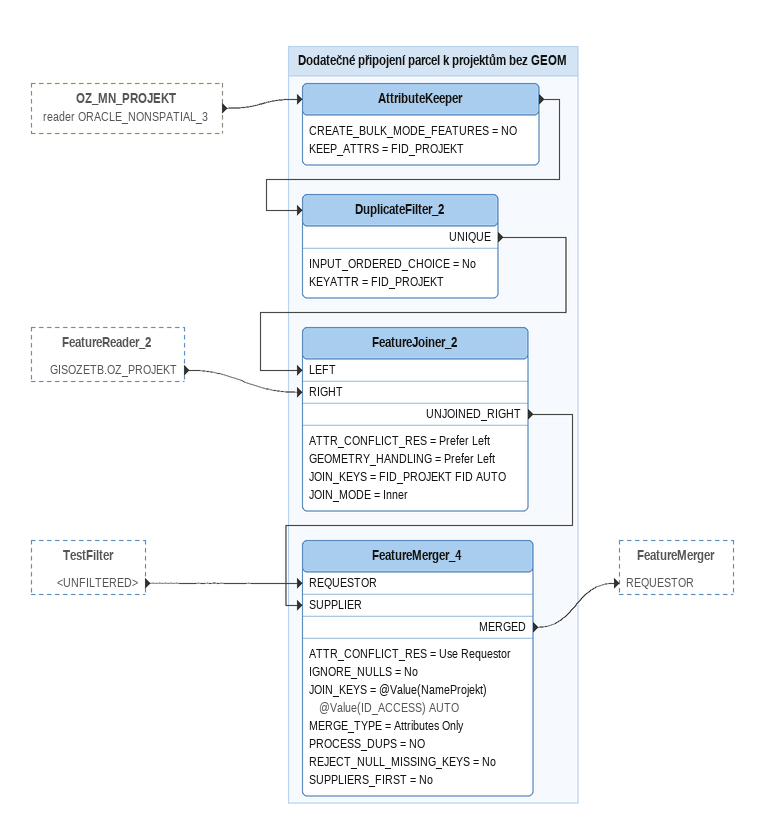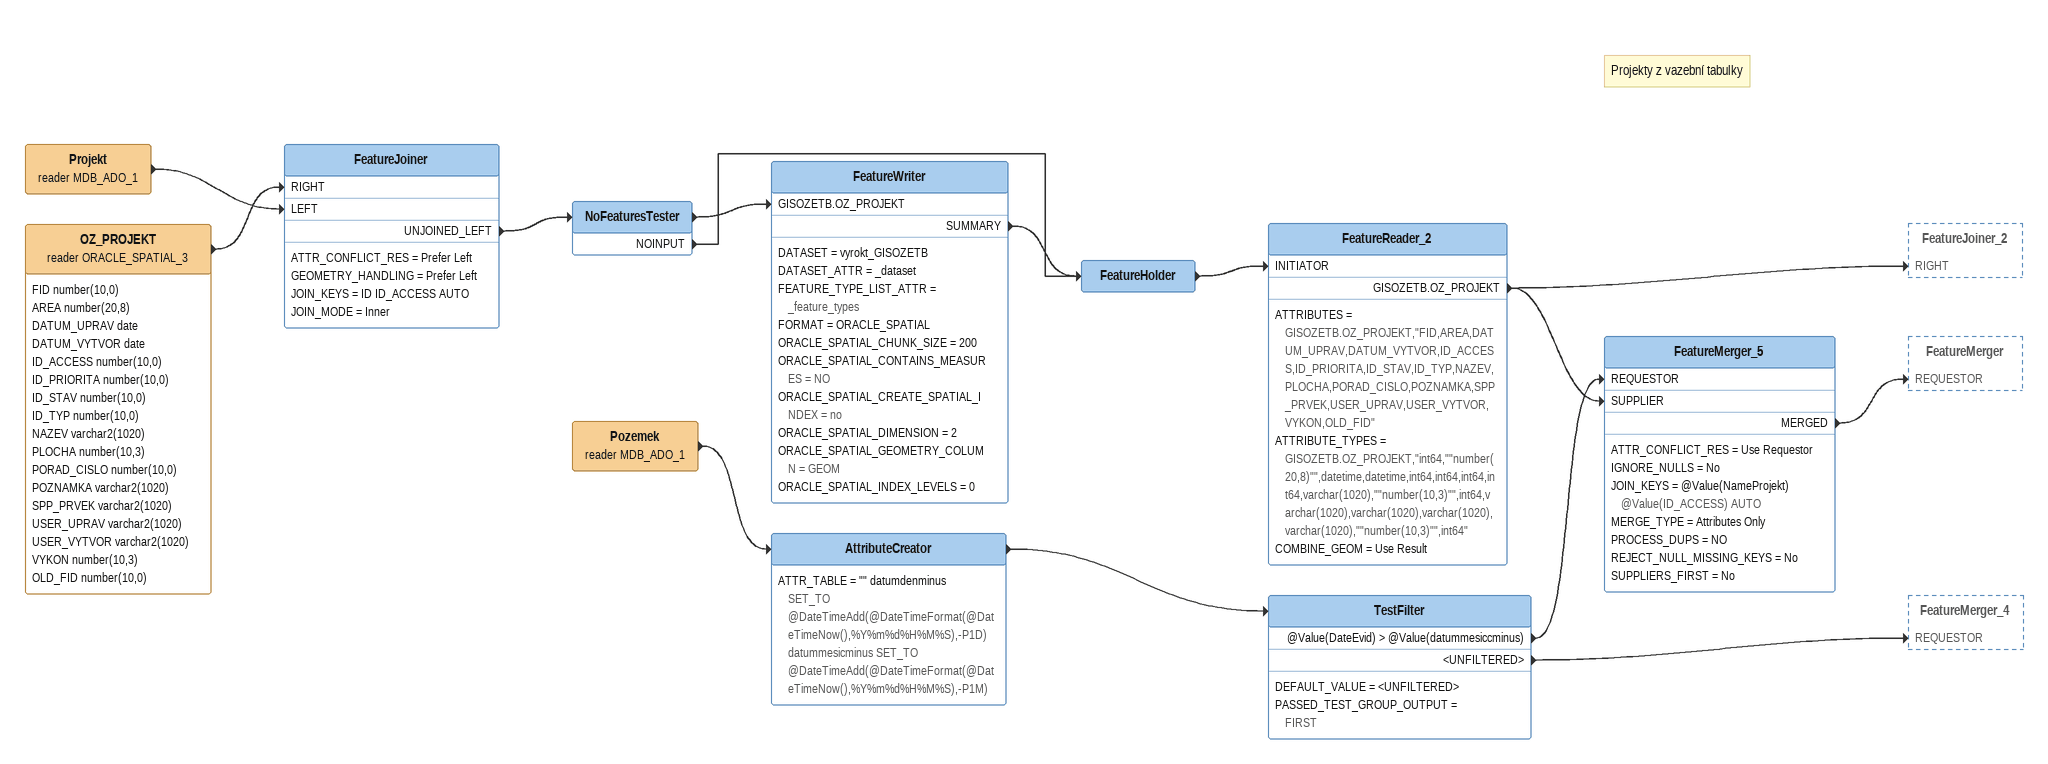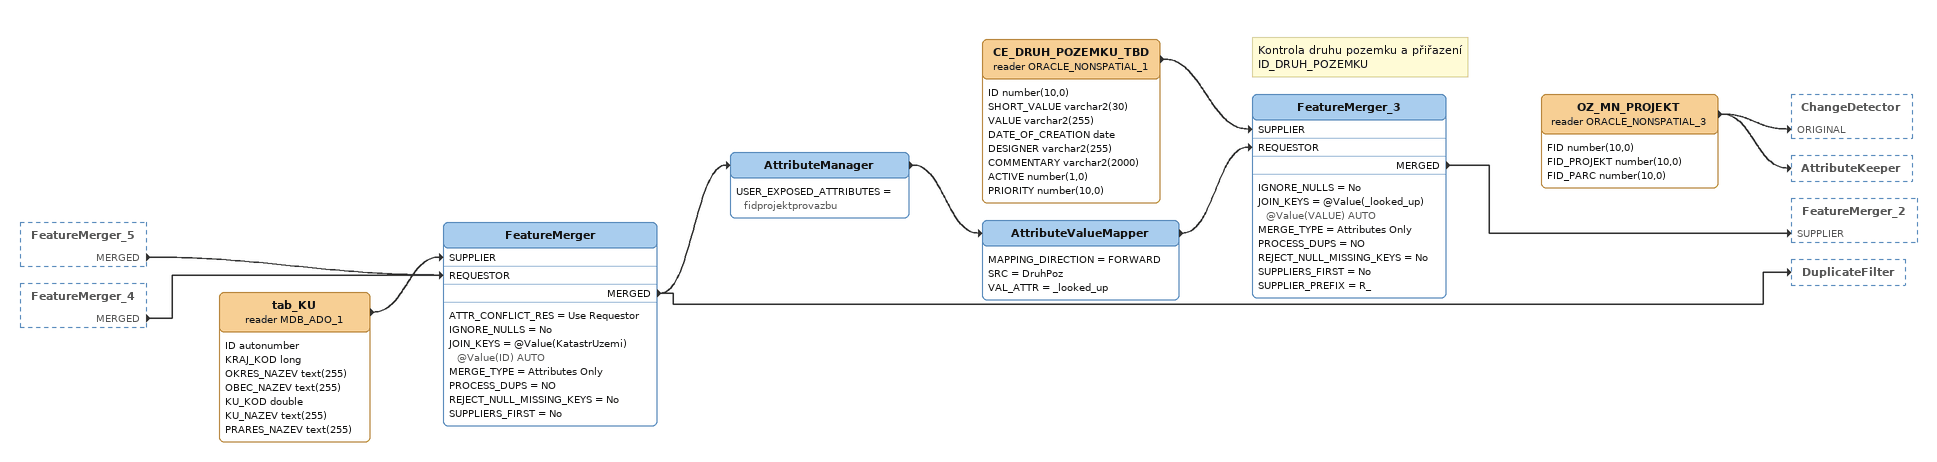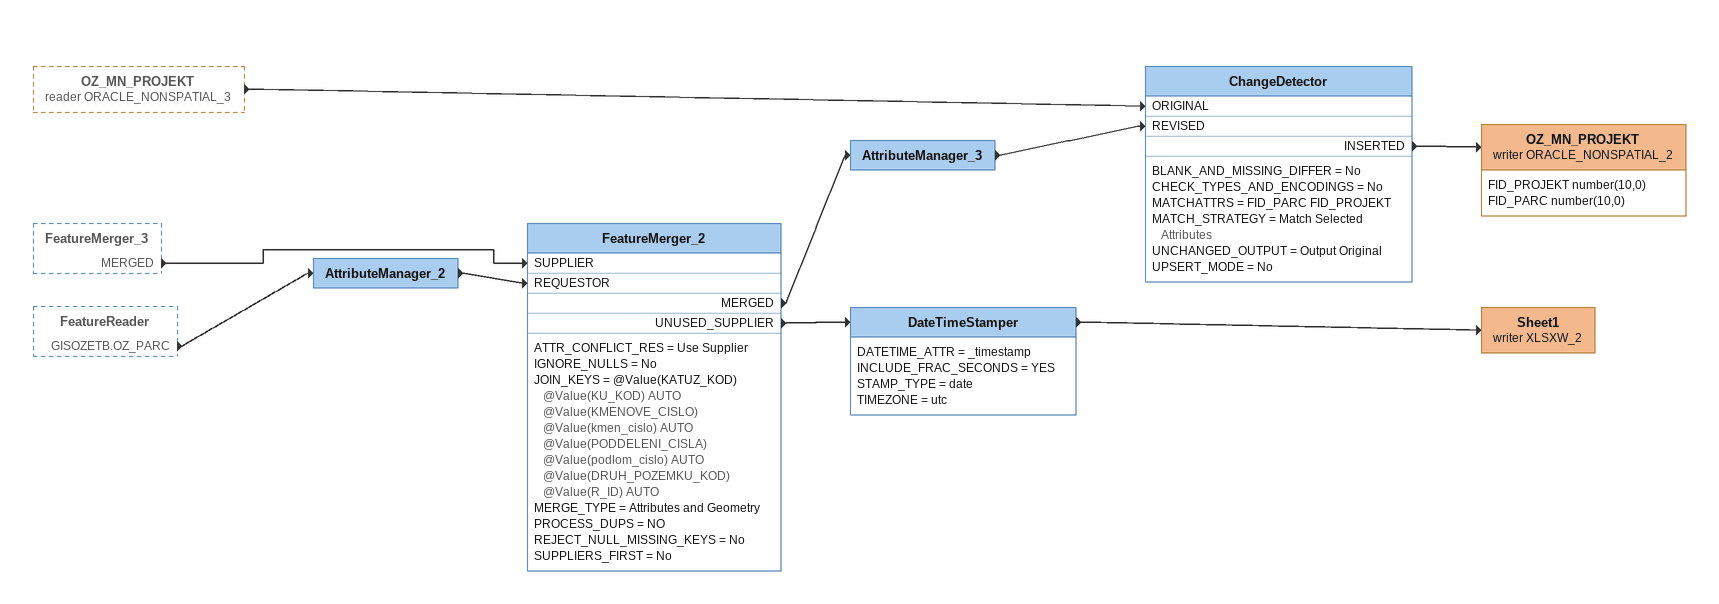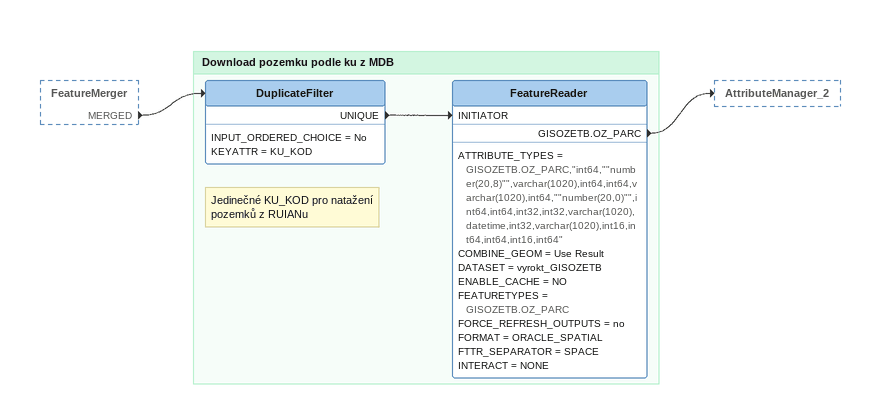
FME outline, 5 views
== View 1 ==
OZ_MN_PROJEKT (reader ORACLE_NONSPATIAL_3) [outside]
    -> AttributeKeeper
FeatureReader_2 [outside]
    GISOZETB.OZ_PROJEKT -> FeatureJoiner_2 [RIGHT]
TestFilter [outside]
    <UNFILTERED> -> FeatureMerger_4 [REQUESTOR]

Bookmark: Dodatečné připojení parcel k projektům bez GEOM
AttributeKeeper
    CREATE_BULK_MODE_FEATURES = NO
    KEEP_ATTRS = FID_PROJEKT
    -> DuplicateFilter_2
DuplicateFilter_2
    INPUT_ORDERED_CHOICE = No
    KEYATTR = FID_PROJEKT
    UNIQUE -> FeatureJoiner_2 [LEFT]
FeatureJoiner_2
    ATTR_CONFLICT_RES = Prefer Left
    GEOMETRY_HANDLING = Prefer Left
    JOIN_KEYS = FID_PROJEKT FID AUTO
    JOIN_MODE = Inner
    UNJOINED_RIGHT -> FeatureMerger_4 [SUPPLIER]
FeatureMerger_4
    ATTR_CONFLICT_RES = Use Requestor
    IGNORE_NULLS = No
    JOIN_KEYS = @Value(NameProjekt) @Value(ID_ACCESS) AUTO
    MERGE_TYPE = Attributes Only
    PROCESS_DUPS = NO
    REJECT_NULL_MISSING_KEYS = No
    SUPPLIERS_FIRST = No
    MERGED -> FeatureMerger [REQUESTOR]

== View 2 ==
OZ_PROJEKT (reader ORACLE_SPATIAL_3)
    attributes: FID number(10,0), AREA number(20,8), DATUM_UPRAV date, DATUM_VYTVOR date, ID_ACCESS number(10,0), ID_PRIORITA number(10,0), ID_STAV number(10,0), ID_TYP number(10,0), NAZEV varchar2(1020), PLOCHA number(10,3), PORAD_CISLO number(10,0), POZNAMKA varchar2(1020), SPP_PRVEK varchar2(1020), USER_UPRAV varchar2(1020), USER_VYTVOR varchar2(1020), VYKON number(10,3), OLD_FID number(10,0)
    -> FeatureJoiner [RIGHT]
Projekt (reader MDB_ADO_1)
    -> FeatureJoiner [LEFT]
FeatureJoiner
    ATTR_CONFLICT_RES = Prefer Left
    GEOMETRY_HANDLING = Prefer Left
    JOIN_KEYS = ID ID_ACCESS AUTO
    JOIN_MODE = Inner
    UNJOINED_LEFT -> NoFeaturesTester
NoFeaturesTester
    NOINPUT -> FeatureHolder
    -> FeatureWriter [GISOZETB.OZ_PROJEKT]
FeatureWriter
    DATASET = vyrokt_GISOZETB
    DATASET_ATTR = _dataset
    FEATURE_TYPE_LIST_ATTR = _feature_types
    FORMAT = ORACLE_SPATIAL
    ORACLE_SPATIAL_CHUNK_SIZE = 200
    ORACLE_SPATIAL_CONTAINS_MEASURES = NO
    ORACLE_SPATIAL_CREATE_SPATIAL_INDEX = no
    ORACLE_SPATIAL_DIMENSION = 2
    ORACLE_SPATIAL_GEOMETRY_COLUMN = GEOM
    ORACLE_SPATIAL_INDEX_LEVELS = 0
    SUMMARY -> FeatureHolder
FeatureHolder
    -> FeatureReader_2 [INITIATOR]
Note: Projekty z vazební tabulky
FeatureReader_2
    ATTRIBUTES = GISOZETB.OZ_PROJEKT,"FID,AREA,DATUM_UPRAV,DATUM_VYTVOR,ID_ACCESS,ID_PRIORITA,ID_STAV,ID_TYP,NAZEV,PLOCHA,PORAD_CISLO,POZNAMKA,SPP_PRVEK,USER_UPRAV,USER_VYTVOR,VYKON,OLD_FID"
    ATTRIBUTE_TYPES = GISOZETB.OZ_PROJEKT,"int64,""number(20,8)"",datetime,datetime,int64,int64,int64,int64,varchar(1020),""number(10,3)"",int64,varchar(1020),varchar(1020),varchar(1020),varchar(1020),""number(10,3)"",int64"
    COMBINE_GEOM = Use Result
    GISOZETB.OZ_PROJEKT -> FeatureMerger_5 [SUPPLIER]
    GISOZETB.OZ_PROJEKT -> FeatureJoiner_2 [RIGHT]
Pozemek (reader MDB_ADO_1)
    -> AttributeCreator
AttributeCreator
    ATTR_TABLE = "" datumdenminus SET_TO @DateTimeAdd(@DateTimeFormat(@DateTimeNow(),%Y%m%d%H%M%S),-P1D)  datummesicminus SET_TO @DateTimeAdd(@DateTimeFormat(@DateTimeNow(),%Y%m%d%H%M%S),-P1M)
    -> TestFilter
TestFilter
    DEFAULT_VALUE = <UNFILTERED>
    PASSED_TEST_GROUP_OUTPUT = FIRST
    @Value(DateEvid) > @Value(datummesiccminus) -> FeatureMerger_5 [REQUESTOR]
    <UNFILTERED> -> FeatureMerger_4 [REQUESTOR]
FeatureMerger_5
    ATTR_CONFLICT_RES = Use Requestor
    IGNORE_NULLS = No
    JOIN_KEYS = @Value(NameProjekt) @Value(ID_ACCESS) AUTO
    MERGE_TYPE = Attributes Only
    PROCESS_DUPS = NO
    REJECT_NULL_MISSING_KEYS = No
    SUPPLIERS_FIRST = No
    MERGED -> FeatureMerger [REQUESTOR]

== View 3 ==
FeatureMerger_5 [outside]
    MERGED -> FeatureMerger [REQUESTOR]
FeatureMerger_4 [outside]
    MERGED -> FeatureMerger [REQUESTOR]
tab_KU (reader MDB_ADO_1)
    attributes: ID autonumber, KRAJ_KOD long, OKRES_NAZEV text(255), OBEC_NAZEV text(255), KU_KOD double, KU_NAZEV text(255), PRARES_NAZEV text(255)
    -> FeatureMerger [SUPPLIER]
CE_DRUH_POZEMKU_TBD (reader ORACLE_NONSPATIAL_1)
    attributes: ID number(10,0), SHORT_VALUE varchar2(30), VALUE varchar2(255), DATE_OF_CREATION date, DESIGNER varchar2(255), COMMENTARY varchar2(2000), ACTIVE number(1,0), PRIORITY number(10,0)
    -> FeatureMerger_3 [SUPPLIER]
OZ_MN_PROJEKT (reader ORACLE_NONSPATIAL_3)
    attributes: FID number(10,0), FID_PROJEKT number(10,0), FID_PARC number(10,0)
    -> ChangeDetector [ORIGINAL]
    -> AttributeKeeper
FeatureMerger
    ATTR_CONFLICT_RES = Use Requestor
    IGNORE_NULLS = No
    JOIN_KEYS = @Value(KatastrUzemi) @Value(ID) AUTO
    MERGE_TYPE = Attributes Only
    PROCESS_DUPS = NO
    REJECT_NULL_MISSING_KEYS = No
    SUPPLIERS_FIRST = No
    MERGED -> AttributeManager
    MERGED -> DuplicateFilter
AttributeManager
    USER_EXPOSED_ATTRIBUTES = fidprojektprovazbu
    -> AttributeValueMapper
AttributeValueMapper
    MAPPING_DIRECTION = FORWARD
    SRC = DruhPoz
    VAL_ATTR = _looked_up
    -> FeatureMerger_3 [REQUESTOR]
Note: Kontrola druhu pozemku a přiřazení ID_DRUH_POZEMKU
FeatureMerger_3
    IGNORE_NULLS = No
    JOIN_KEYS = @Value(_looked_up) @Value(VALUE) AUTO
    MERGE_TYPE = Attributes Only
    PROCESS_DUPS = NO
    REJECT_NULL_MISSING_KEYS = No
    SUPPLIERS_FIRST = No
    SUPPLIER_PREFIX = R_
    MERGED -> FeatureMerger_2 [SUPPLIER]

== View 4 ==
OZ_MN_PROJEKT (reader ORACLE_NONSPATIAL_3) [outside]
    -> ChangeDetector [ORIGINAL]
FeatureMerger_3 [outside]
    MERGED -> FeatureMerger_2 [SUPPLIER]
FeatureReader [outside]
    GISOZETB.OZ_PARC -> AttributeManager_2
AttributeManager_2
    -> FeatureMerger_2 [REQUESTOR]
FeatureMerger_2
    ATTR_CONFLICT_RES = Use Supplier
    IGNORE_NULLS = No
    JOIN_KEYS = @Value(KATUZ_KOD) @Value(KU_KOD) AUTO @Value(KMENOVE_CISLO) @Value(kmen_cislo) AUTO @Value(PODDELENI_CISLA) @Value(podlom_cislo) AUTO @Value(DRUH_POZEMKU_KOD) @Value(R_ID) AUTO
    MERGE_TYPE = Attributes and Geometry
    PROCESS_DUPS = NO
    REJECT_NULL_MISSING_KEYS = No
    SUPPLIERS_FIRST = No
    MERGED -> AttributeManager_3
    UNUSED_SUPPLIER -> DateTimeStamper
AttributeManager_3
    -> ChangeDetector [REVISED]
ChangeDetector
    BLANK_AND_MISSING_DIFFER = No
    CHECK_TYPES_AND_ENCODINGS = No
    MATCHATTRS = FID_PARC FID_PROJEKT
    MATCH_STRATEGY = Match Selected Attributes
    UNCHANGED_OUTPUT = Output Original
    UPSERT_MODE = No
    INSERTED -> OZ_MN_PROJEKT (writer ORACLE_NONSPATIAL_2)
OZ_MN_PROJEKT (writer ORACLE_NONSPATIAL_2)
    attributes: FID_PROJEKT number(10,0), FID_PARC number(10,0)
DateTimeStamper
    DATETIME_ATTR = _timestamp
    INCLUDE_FRAC_SECONDS = YES
    STAMP_TYPE = date
    TIMEZONE = utc
    -> Sheet1 (writer XLSXW_2)
Sheet1 (writer XLSXW_2)

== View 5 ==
FeatureMerger [outside]
    MERGED -> DuplicateFilter

Bookmark: Download pozemku podle ku z MDB
Note: Jedinečné KU_KOD pro natažení pozemků z RUIANu
DuplicateFilter
    INPUT_ORDERED_CHOICE = No
    KEYATTR = KU_KOD
    UNIQUE -> FeatureReader [INITIATOR]
FeatureReader
    ATTRIBUTE_TYPES = GISOZETB.OZ_PARC,"int64,""number(20,8)"",varchar(1020),int64,int64,varchar(1020),int64,""number(20,0)"",int64,int64,int32,int32,varchar(1020),datetime,int32,varchar(1020),int16,int64,int64,int16,int64"
    COMBINE_GEOM = Use Result
    DATASET = vyrokt_GISOZETB
    ENABLE_CACHE = NO
    FEATURETYPES = GISOZETB.OZ_PARC
    FORCE_REFRESH_OUTPUTS = no
    FORMAT = ORACLE_SPATIAL
    FTTR_SEPARATOR = SPACE
    INTERACT = NONE
    GISOZETB.OZ_PARC -> AttributeManager_2
